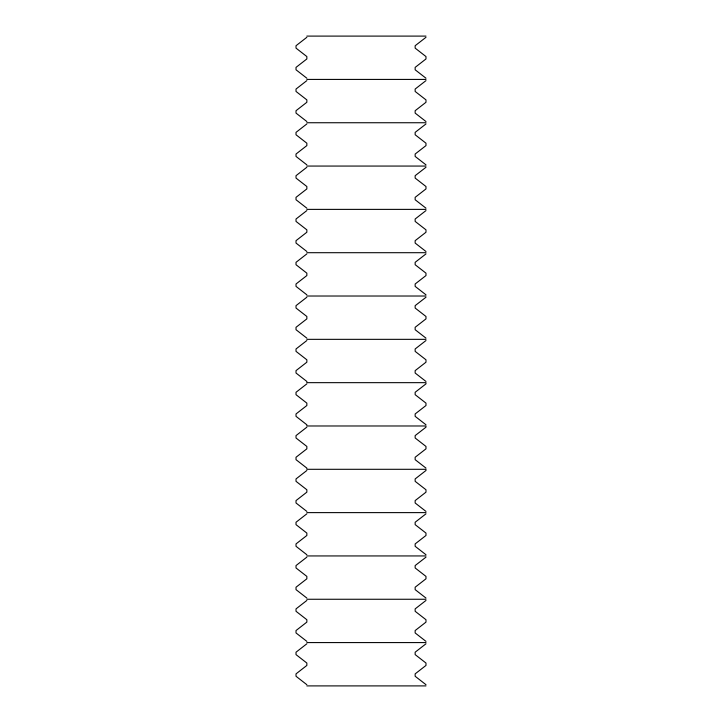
<?xml version="1.0" encoding="UTF-8"?>
<svg xmlns="http://www.w3.org/2000/svg" width="722" height="722" viewBox="0 0 722 722"><rect width="100%" height="100%" fill="white"/><g stroke="black" fill="none" stroke-linecap="round" stroke-linejoin="round"><path stroke-width="1.08" d="M306.85 37.3L296.02 45.73L296.02 48.13L306.85 56.56L306.85 58.96L296.02 67.39L296.02 69.79L306.85 78.22M306.85 80.62L296.02 89.05L296.02 91.45L306.85 99.88L306.85 102.28L296.02 110.71L296.02 113.11L306.85 121.54M306.85 123.94L296.02 132.37L296.02 134.77L306.85 143.2L306.85 145.6L296.02 154.03L296.02 156.43L306.85 164.86M425.98 37.3L415.15 45.73L415.15 48.13L425.98 56.56L425.98 58.96L415.15 67.39L415.15 69.79L425.98 78.22M306.85 167.26L296.02 175.69L296.02 178.09L306.85 186.52L306.85 188.92L296.02 197.35L296.02 199.75L306.85 208.18M425.98 80.62L415.15 89.05L415.15 91.45L425.98 99.88L425.98 102.28L415.15 110.71L415.15 113.11L425.98 121.54M306.85 210.58L296.02 219.01L296.02 221.41L306.85 229.84L306.85 232.24L296.02 240.67L296.02 243.07L306.85 251.5M425.98 123.94L415.15 132.37L415.15 134.77L425.98 143.2L425.98 145.6L415.15 154.03L415.15 156.43L425.98 164.86M306.85 253.9L296.02 262.33L296.02 264.73L306.85 273.16L306.85 275.56L296.02 283.99L296.02 286.39L306.85 294.82M425.98 167.26L415.15 175.69L415.15 178.09L425.98 186.52L425.98 188.92L415.15 197.35L415.15 199.75L425.98 208.18M306.85 297.22L296.02 305.65L296.02 308.05L306.85 316.48L306.85 318.88L296.02 327.31L296.02 329.71L306.85 338.14M425.98 210.58L415.15 219.01L415.15 221.41L425.98 229.84L425.98 232.24L415.15 240.67L415.15 243.07L425.98 251.5M306.85 340.54L296.02 348.97L296.02 351.37L306.85 359.8L306.85 362.2L296.02 370.63L296.02 373.03L306.85 381.46L306.85 382.66L425.98 382.66L425.98 383.86L415.15 392.29L415.15 394.69L425.98 403.12L425.98 405.52L415.15 413.95L415.15 416.35L425.98 424.78M425.98 253.9L415.15 262.33L415.15 264.73L425.98 273.16L425.98 275.56L415.15 283.99L415.15 286.39L425.98 294.82M306.85 383.86L296.02 392.29L296.02 394.69L306.85 403.12L306.85 405.52L296.02 413.95L296.02 416.35L306.85 424.78L306.85 425.98L425.98 425.98L425.98 427.18L415.15 435.61L415.15 438.01L425.98 446.44L425.98 448.84L415.15 457.27L415.15 459.67L425.98 468.1M425.98 297.22L415.15 305.65L415.15 308.05L425.98 316.48L425.98 318.88L415.15 327.31L415.15 329.71L425.98 338.14M306.85 427.18L296.02 435.61L296.02 438.01L306.85 446.44L306.85 448.84L296.02 457.27L296.02 459.67L306.85 468.1L306.85 469.3L425.98 469.3L425.98 470.5L415.15 478.93L415.15 481.33L425.98 489.76L425.98 492.16L415.15 500.59L415.15 502.99L425.98 511.42M425.98 340.54L415.15 348.97L415.15 351.37L425.98 359.8L425.98 362.2L415.15 370.63L415.15 373.03L425.98 381.46M306.85 470.5L296.02 478.93L296.02 481.33L306.85 489.76L306.85 492.16L296.02 500.59L296.02 502.99L306.85 511.42M306.85 513.82L296.02 522.25L296.02 524.65L306.85 533.08L306.85 535.48L296.02 543.91L296.02 546.31L306.85 554.74M306.85 557.14L296.02 565.57L296.02 567.97L306.85 576.4L306.85 578.8L296.02 587.23L296.02 589.63L306.85 598.06M306.85 600.46L296.02 608.89L296.02 611.29L306.85 619.72L306.85 622.12L296.02 630.55L296.02 632.95L306.85 641.38M425.98 513.82L415.15 522.25L415.15 524.65L425.98 533.08L425.98 535.48L415.15 543.91L415.15 546.31L425.98 554.74M306.85 643.78L296.02 652.21L296.02 654.61L306.85 663.04L306.85 665.44L296.02 673.87L296.02 676.27L306.85 684.7M425.98 557.14L415.15 565.57L415.15 567.97L425.98 576.4L425.98 578.8L415.15 587.23L415.15 589.63L425.98 598.06M425.98 600.46L415.15 608.89L415.15 611.29L425.98 619.72L425.98 622.12L415.15 630.55L415.15 632.95L425.98 641.38M425.98 643.78L415.15 652.21L415.15 654.61L425.98 663.04L425.98 665.44L415.15 673.87L415.15 676.27L425.98 684.7M306.85 36.1L425.98 36.1M306.85 79.42L425.98 79.42M306.85 122.74L425.98 122.74M306.85 166.06L425.98 166.06M306.85 209.38L425.98 209.38M306.85 252.7L425.98 252.7M306.85 296.02L425.98 296.02M306.85 339.34L425.98 339.34M306.85 512.62L425.98 512.62M306.85 555.94L425.98 555.94M306.85 599.26L425.98 599.26M306.85 642.58L425.98 642.58M306.85 685.9L425.98 685.9"/></g></svg>
